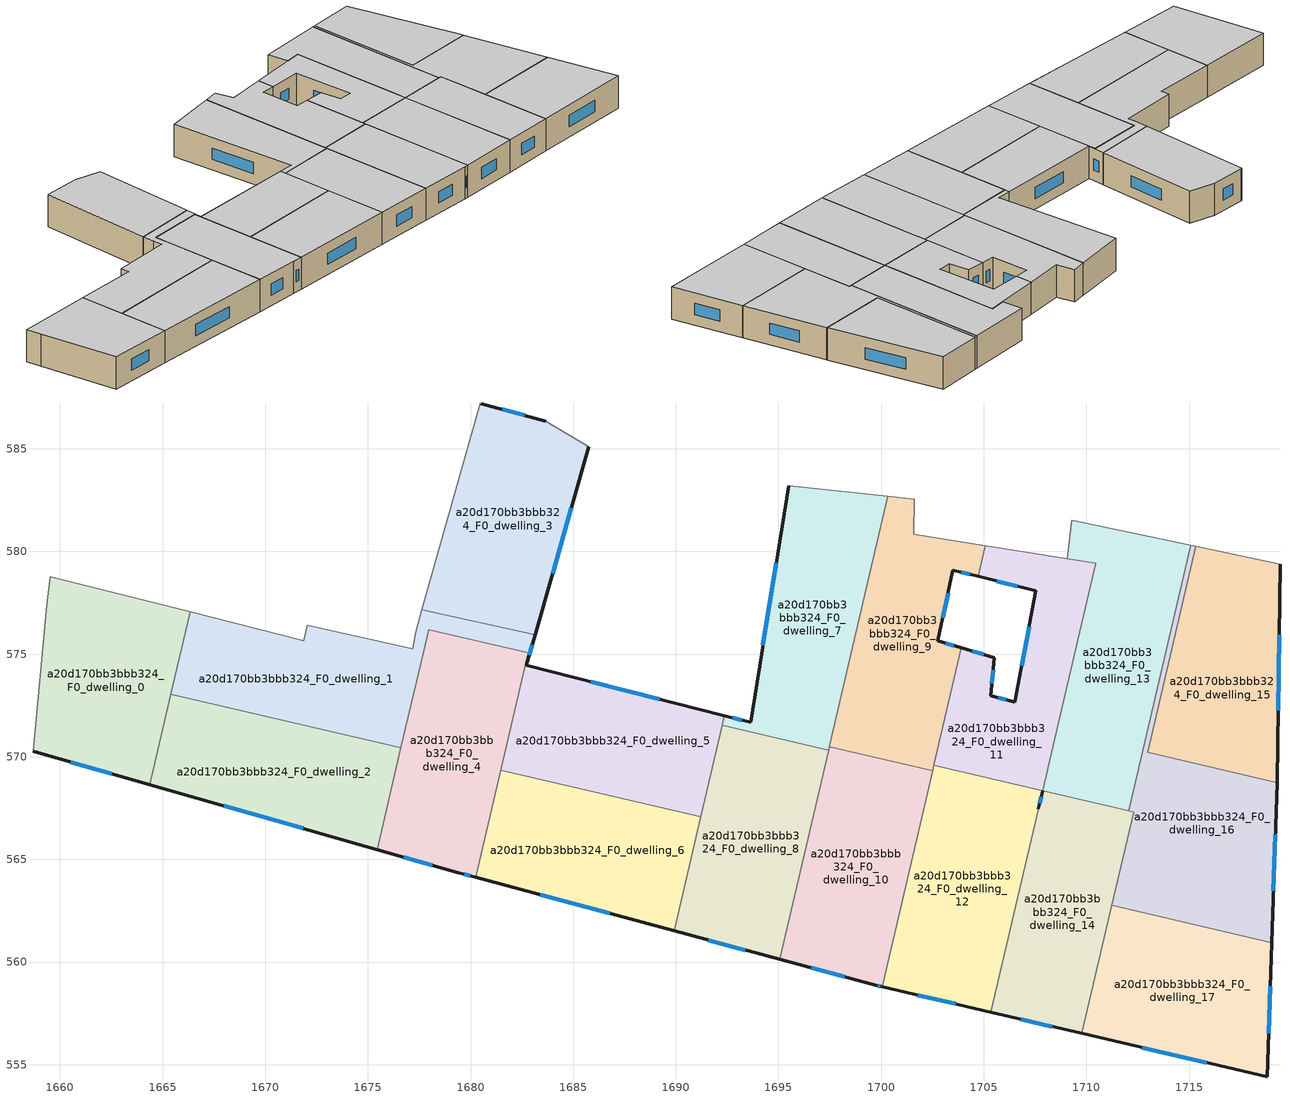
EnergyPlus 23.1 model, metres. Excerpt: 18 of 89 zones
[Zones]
a20d170bb3bbb324_F0_dwelling_0
 floor ground (EU_floor_Construction): 1666.34,577.06 1664.37,568.64 1658.69,570.26 1659.37,577.39 1659.52,578.77 z0
 wall outside (EU_wall_Construction): 1658.69,570.26 1664.37,568.64 z0:3
 wall adiabatic (EU_wall_Construction): 1666.34,577.06 1659.52,578.77 1659.37,577.39 1658.69,570.26 z0:3
 wall to a20d170bb3bbb324_F0_dwelling_2 (EU_wall_Construction): 1664.37,568.64 1665.4,573.05 z0:3
 wall to a20d170bb3bbb324_F0_dwelling_1 (EU_wall_Construction): 1665.4,573.05 1666.34,577.06 z0:3
 window (EU_Window_Construction): 1660.54,569.73 1662.53,569.17 z0.98:2.02
 ceiling to a20d170bb3bbb324_F1_dwelling_0 (EU_floor_Construction): 1664.37,568.64 1666.34,577.06 1659.52,578.77 1659.37,577.39 1658.69,570.26 z3
a20d170bb3bbb324_F0_dwelling_1
 floor ground (EU_floor_Construction): 1683.15,575.94 1682.72,574.45 1682.66,574.46 1682.8,575.07 1677.96,576.2 1676.61,570.43 1665.4,573.05 1666.34,577.06 1671.88,575.66 1672.04,576.4 1677.17,575.27 1677.33,576.08 1677.64,577.16 z0
 wall outside (EU_wall_Construction): 1682.72,574.45 1683.15,575.94 z0:3
 wall adiabatic (EU_wall_Construction): 1677.17,575.27 1672.04,576.4 1671.88,575.66 1666.34,577.06 / 1677.64,577.16 1677.33,576.08 1677.18,575.26 z0:3
 wall to a20d170bb3bbb324_F0_dwelling_3 (EU_wall_Construction): 1683.15,575.94 1677.64,577.16 z0:3
 wall to a20d170bb3bbb324_F0_dwelling_2 (EU_wall_Construction): 1665.4,573.05 1676.61,570.43 z0:3
 wall to a20d170bb3bbb324_F0_dwelling_5 (EU_wall_Construction): 1682.66,574.46 1682.72,574.45 z0:3
 wall to a20d170bb3bbb324_F0_dwelling_4 (EU_wall_Construction): 1677.72,575.15 1677.96,576.2 1682.8,575.07 1682.66,574.46 / 1676.61,570.43 1677.71,575.14 z0:3
 window (EU_Window_Construction): 1682.86,574.93 1683.01,575.46 z0.98:2.02
 ceiling to a20d170bb3bbb324_F1_dwelling_1 (EU_floor_Construction): 1682.72,574.45 1683.15,575.94 1677.64,577.16 1677.33,576.08 1677.17,575.27 1672.04,576.4 1671.88,575.66 1666.34,577.06 1665.4,573.05 1676.61,570.43 1677.96,576.2 1682.8,575.07 1682.66,574.46 z3
a20d170bb3bbb324_F0_dwelling_10
 floor ground (EU_floor_Construction): 1702.51,569.31 1700.05,558.79 1699.74,558.87 1695.07,560.13 1697.48,570.48 z0
 wall outside (EU_wall_Construction): 1695.07,560.13 1699.74,558.87 1700.05,558.79 z0:3
 wall to a20d170bb3bbb324_F0_dwelling_9 (EU_wall_Construction): 1702.51,569.31 1697.48,570.48 z0:3
 wall to a20d170bb3bbb324_F0_dwelling_8 (EU_wall_Construction): 1697.45,570.32 1695.07,560.13 z0:3
 wall to a20d170bb3bbb324_F0_dwelling_12 (EU_wall_Construction): 1700.05,558.79 1702.51,569.31 z0:3
 wall to a20d170bb3bbb324_F0_dwelling_7 (EU_wall_Construction): 1697.48,570.48 1697.45,570.32 z0:3
 window (EU_Window_Construction): 1696.59,559.72 1698.22,559.28 / 1699.84,558.84 1699.95,558.82 z0.98:2.02
 ceiling to a20d170bb3bbb324_F1_dwelling_10 (EU_floor_Construction): 1700.05,558.79 1702.51,569.31 1697.48,570.48 1695.07,560.13 1699.74,558.87 z3
a20d170bb3bbb324_F0_dwelling_11
 floor ground (EU_floor_Construction): 1710.45,579.42 1707.86,568.34 1702.57,569.58 1703.91,575.31 1705.52,574.83 1705.33,572.97 1706.47,572.68 1706.51,572.67 1707.54,578.09 1704.72,578.78 1705.07,580.28 z0
 wall outside (EU_wall_Construction): 1704.72,578.78 1707.54,578.09 1706.51,572.67 1706.47,572.68 1705.33,572.97 1705.52,574.83 1703.91,575.31 z0:3
 wall to a20d170bb3bbb324_F0_dwelling_9 (EU_wall_Construction): 1705.07,580.28 1704.72,578.78 / 1703.91,575.31 1702.57,569.58 z0:3
 wall adiabatic (EU_wall_Construction): 1709.07,579.64 1705.07,580.28 z0:3
 wall to a20d170bb3bbb324_F0_dwelling_13 (EU_wall_Construction): 1708.11,569.4 1710.45,579.42 1709.07,579.64 / 1707.87,568.35 1708.12,569.4 z0:3
 wall to a20d170bb3bbb324_F0_dwelling_12 (EU_wall_Construction): 1702.57,569.58 1707.86,568.34 z0:3
 window (EU_Window_Construction): 1707.2,576.32 1706.84,574.43 / 1705.64,578.56 1706.62,578.31 / 1705,574.98 1704.43,575.15 / 1705.39,573.57 1705.46,574.22 / 1706.1,572.77 1705.7,572.87 z0.98:2.02
 ceiling to a20d170bb3bbb324_F1_dwelling_11 (EU_floor_Construction): 1707.86,568.34 1710.45,579.42 1705.07,580.28 1704.72,578.78 1707.54,578.09 1706.51,572.67 1706.47,572.68 1705.33,572.97 1705.52,574.83 1703.91,575.31 1702.57,569.58 z3
a20d170bb3bbb324_F0_dwelling_12
 floor ground (EU_floor_Construction): 1707.87,568.34 1705.35,557.56 1700.05,558.79 1702.57,569.58 z0
 wall outside (EU_wall_Construction): 1700.05,558.79 1705.35,557.56 z0:3
 wall to a20d170bb3bbb324_F0_dwelling_14 (EU_wall_Construction): 1705.35,557.56 1707.87,568.34 z0:3
 wall to a20d170bb3bbb324_F0_dwelling_9 (EU_wall_Construction): 1702.57,569.58 1702.51,569.31 z0:3
 window (EU_Window_Construction): 1701.78,558.39 1703.63,557.96 z0.98:2.02
 ceiling to a20d170bb3bbb324_F1_dwelling_12 (EU_floor_Construction): 1705.35,557.56 1707.87,568.34 1702.57,569.58 1700.05,558.79 z3
a20d170bb3bbb324_F0_dwelling_13
 floor ground (EU_floor_Construction): 1715.08,580.3 1712.06,567.37 1707.86,568.35 1708.12,569.4 1710.45,579.42 1709.07,579.64 1709.29,581.53 z0
 wall outside (EU_wall_Construction): 1707.87,568.34 1707.66,567.46 / 1707.86,568.35 1707.66,567.46 z0:3
 wall adiabatic (EU_wall_Construction): 1715.08,580.3 1709.29,581.53 1709.07,579.64 z0:3
 wall to a20d170bb3bbb324_F0_dwelling_16 (EU_wall_Construction): 1712.06,567.37 1715.08,580.3 z0:3
 wall to a20d170bb3bbb324_F0_dwelling_14 (EU_wall_Construction): 1707.87,568.34 1712.06,567.37 z0:3
 window (EU_Window_Construction): 1707.81,568.06 1707.73,567.75 / 1707.8,568.06 1707.73,567.75 z0.98:2.02
 ceiling to a20d170bb3bbb324_F1_dwelling_13 (EU_floor_Construction): 1712.06,567.37 1715.08,580.3 1709.29,581.53 1709.07,579.64 1710.45,579.42 1708.12,569.4 1707.86,568.35 z3
a20d170bb3bbb324_F0_dwelling_14
 floor ground (EU_floor_Construction): 1712.3,567.31 1709.78,556.52 1705.35,557.56 1707.87,568.34 z0
 wall outside (EU_wall_Construction): 1705.35,557.56 1709.78,556.52 z0:3
 wall to a20d170bb3bbb324_F0_dwelling_17 (EU_wall_Construction): 1709.78,556.52 1711.24,562.77 z0:3
 wall to a20d170bb3bbb324_F0_dwelling_16 (EU_wall_Construction): 1711.24,562.77 1712.3,567.31 1712.06,567.37 z0:3
 window (EU_Window_Construction): 1706.79,557.22 1708.34,556.86 z0.98:2.02
 ceiling to a20d170bb3bbb324_F1_dwelling_14 (EU_floor_Construction): 1709.78,556.52 1712.3,567.31 1707.87,568.34 1705.35,557.56 z3
a20d170bb3bbb324_F0_dwelling_15
 floor ground (EU_floor_Construction): 1719.43,579.39 1719.29,568.83 1719.29,568.74 1712.98,570.21 1715.32,580.25 z0
 wall outside (EU_wall_Construction): 1719.29,568.74 1719.29,568.83 1719.43,579.39 z0:3
 wall to a20d170bb3bbb324_F0_dwelling_16 (EU_wall_Construction): 1715.32,580.25 1712.98,570.21 1719.29,568.74 z0:3
 wall adiabatic (EU_wall_Construction): 1719.43,579.39 1715.32,580.25 z0:3
 window (EU_Window_Construction): 1719.33,572.26 1719.38,575.95 z0.98:2.02
 ceiling to a20d170bb3bbb324_F1_dwelling_15 (EU_floor_Construction): 1719.29,568.74 1719.29,568.83 1719.43,579.39 1715.32,580.25 1712.98,570.21 z3
a20d170bb3bbb324_F0_dwelling_16
 floor ground (EU_floor_Construction): 1715.32,580.25 1712.98,570.21 1719.29,568.74 1719.02,560.95 1711.24,562.77 1712.3,567.31 1712.06,567.37 1715.08,580.3 z0
 wall outside (EU_wall_Construction): 1719.02,560.95 1719.29,568.74 z0:3
 wall to a20d170bb3bbb324_F0_dwelling_17 (EU_wall_Construction): 1711.24,562.77 1719.02,560.95 z0:3
 wall adiabatic (EU_wall_Construction): 1715.32,580.25 1715.08,580.3 z0:3
 window (EU_Window_Construction): 1719.11,563.48 1719.2,566.21 z0.98:2.02
 ceiling to a20d170bb3bbb324_F1_dwelling_16 (EU_floor_Construction): 1719.02,560.95 1719.29,568.74 1712.98,570.21 1715.32,580.25 1715.08,580.3 1712.06,567.37 1712.3,567.31 1711.24,562.77 z3
a20d170bb3bbb324_F0_dwelling_17
 floor ground (EU_floor_Construction): 1719.02,560.95 1718.8,554.42 1709.78,556.52 1711.24,562.77 z0
 wall outside (EU_wall_Construction): 1709.78,556.52 1718.8,554.42 1719.02,560.95 z0:3
 window (EU_Window_Construction): 1718.87,556.54 1718.95,558.83 / 1712.71,555.84 1715.87,555.1 z0.98:2.02
 ceiling to a20d170bb3bbb324_F1_dwelling_17 (EU_floor_Construction): 1718.8,554.42 1719.02,560.95 1711.24,562.77 1709.78,556.52 z3
a20d170bb3bbb324_F0_dwelling_2
 floor ground (EU_floor_Construction): 1676.61,570.43 1675.46,565.48 1664.37,568.64 1665.4,573.05 z0
 wall outside (EU_wall_Construction): 1664.37,568.64 1675.46,565.48 z0:3
 wall to a20d170bb3bbb324_F0_dwelling_4 (EU_wall_Construction): 1675.46,565.48 1676.61,570.43 z0:3
 window (EU_Window_Construction): 1667.98,567.61 1671.85,566.51 z0.98:2.02
 ceiling to a20d170bb3bbb324_F1_dwelling_2 (EU_floor_Construction): 1675.46,565.48 1676.61,570.43 1665.4,573.05 1664.37,568.64 z3
a20d170bb3bbb324_F0_dwelling_3
 floor ground (EU_floor_Construction): 1685.77,585.11 1683.15,575.94 1677.64,577.16 1680.47,587.22 1680.53,587.2 1683.66,586.35 z0
 wall outside (EU_wall_Construction): 1683.66,586.35 1680.53,587.2 / 1683.15,575.94 1685.77,585.11 z0:3
 wall adiabatic (EU_wall_Construction): 1680.53,587.2 1680.47,587.22 1677.64,577.16 / 1685.77,585.11 1683.66,586.35 z0:3
 window (EU_Window_Construction): 1682.64,586.62 1681.55,586.92 / 1684,578.92 1684.92,582.13 z0.98:2.02
 ceiling to a20d170bb3bbb324_F1_dwelling_3 (EU_floor_Construction): 1683.15,575.94 1685.77,585.11 1683.66,586.35 1680.53,587.2 1680.47,587.22 1677.64,577.16 z3
a20d170bb3bbb324_F0_dwelling_4
 floor ground (EU_floor_Construction): 1682.81,575.07 1680.25,564.13 1679.41,564.36 1675.46,565.48 1677.96,576.2 z0
 wall outside (EU_wall_Construction): 1675.46,565.48 1679.41,564.36 1680.25,564.13 z0:3
 wall to a20d170bb3bbb324_F0_dwelling_5 (EU_wall_Construction): 1681.47,569.35 1682.66,574.46 z0:3
 wall to a20d170bb3bbb324_F0_dwelling_6 (EU_wall_Construction): 1680.25,564.13 1681.47,569.35 z0:3
 window (EU_Window_Construction): 1676.74,565.12 1678.13,564.72 / 1679.68,564.28 1679.98,564.2 z0.98:2.02
 ceiling to a20d170bb3bbb324_F1_dwelling_4 (EU_floor_Construction): 1680.25,564.13 1682.81,575.07 1677.96,576.2 1675.46,565.48 1679.41,564.36 z3
a20d170bb3bbb324_F0_dwelling_5
 floor ground (EU_floor_Construction): 1692.36,572 1691.21,567.07 1681.47,569.35 1682.66,574.46 1682.72,574.45 z0
 wall outside (EU_wall_Construction): 1692.36,572 1682.72,574.45 z0:3
 wall to a20d170bb3bbb324_F0_dwelling_6 (EU_wall_Construction): 1681.47,569.35 1691.21,567.07 z0:3
 wall to a20d170bb3bbb324_F0_dwelling_8 (EU_wall_Construction): 1691.21,567.07 1692.25,571.54 z0:3
 wall to a20d170bb3bbb324_F0_dwelling_7 (EU_wall_Construction): 1692.25,571.54 1692.36,572 z0:3
 window (EU_Window_Construction): 1689.23,572.8 1685.86,573.65 z0.98:2.02
 ceiling to a20d170bb3bbb324_F1_dwelling_5 (EU_floor_Construction): 1691.21,567.07 1692.36,572 1682.72,574.45 1682.66,574.46 1681.47,569.35 z3
a20d170bb3bbb324_F0_dwelling_6
 floor ground (EU_floor_Construction): 1691.21,567.07 1689.92,561.52 1680.25,564.13 1681.47,569.35 z0
 wall outside (EU_wall_Construction): 1680.25,564.13 1689.92,561.52 z0:3
 wall to a20d170bb3bbb324_F0_dwelling_8 (EU_wall_Construction): 1689.92,561.52 1691.21,567.07 z0:3
 window (EU_Window_Construction): 1683.39,563.28 1686.77,562.37 z0.98:2.02
 ceiling to a20d170bb3bbb324_F1_dwelling_6 (EU_floor_Construction): 1689.92,561.52 1691.21,567.07 1681.47,569.35 1680.25,564.13 z3
a20d170bb3bbb324_F0_dwelling_7
 floor ground (EU_floor_Construction): 1700.33,582.68 1697.45,570.32 1692.25,571.54 1692.36,572 1693.64,571.68 1695.5,583.21 z0
 wall outside (EU_wall_Construction): 1695.5,583.21 1693.64,571.68 1692.36,572 z0:3
 wall to a20d170bb3bbb324_F0_dwelling_8 (EU_wall_Construction): 1692.25,571.54 1697.45,570.32 z0:3
 wall adiabatic (EU_wall_Construction): 1700.33,582.68 1695.5,583.21 z0:3
 wall to a20d170bb3bbb324_F0_dwelling_9 (EU_wall_Construction): 1697.48,570.48 1700.33,582.68 z0:3
 window (EU_Window_Construction): 1693.22,571.78 1692.78,571.9 / 1694.89,579.46 1694.24,575.43 z0.98:2.02
 ceiling to a20d170bb3bbb324_F1_dwelling_7 (EU_floor_Construction): 1697.45,570.32 1700.33,582.68 1695.5,583.21 1693.64,571.68 1692.36,572 1692.25,571.54 z3
a20d170bb3bbb324_F0_dwelling_8
 floor ground (EU_floor_Construction): 1697.45,570.32 1695.07,560.13 1689.92,561.52 1692.25,571.54 z0
 wall outside (EU_wall_Construction): 1689.92,561.52 1695.07,560.13 z0:3
 window (EU_Window_Construction): 1691.59,561.07 1693.39,560.58 z0.98:2.02
 ceiling to a20d170bb3bbb324_F1_dwelling_8 (EU_floor_Construction): 1695.07,560.13 1697.45,570.32 1692.25,571.54 1689.92,561.52 z3
a20d170bb3bbb324_F0_dwelling_9
 floor ground (EU_floor_Construction): 1705.07,580.28 1704.72,578.78 1703.5,579.09 1702.77,575.65 1703.91,575.31 1702.51,569.31 1697.48,570.48 1700.33,582.68 1701.62,582.54 1701.6,580.84 z0
 wall outside (EU_wall_Construction): 1703.91,575.31 1702.77,575.65 1703.5,579.09 1704.72,578.78 z0:3
 wall adiabatic (EU_wall_Construction): 1705.07,580.28 1701.6,580.84 1701.62,582.54 1700.33,582.68 z0:3
 window (EU_Window_Construction): 1703.54,575.42 1703.14,575.54 / 1703.9,578.99 1704.32,578.88 / 1703.01,576.76 1703.26,577.97 z0.98:2.02
 ceiling to a20d170bb3bbb324_F1_dwelling_9 (EU_floor_Construction): 1702.51,569.31 1703.91,575.31 1702.77,575.65 1703.5,579.09 1704.72,578.78 1705.07,580.28 1701.6,580.84 1701.62,582.54 1700.33,582.68 1697.48,570.48 z3
[Building]
EU S2 Campaign: North Axis=0; Terrain=City; Solar Distribution=FullExterior
[Site:Location]
Bologna: Latitude=44.5; Longitude=11.25; Time Zone=1; Elevation=37
[SizingPeriod:WeatherFileDays]
AnnualSizingPeriod: Begin Month=1; Begin Day of Month=1; End Month=12; End Day of Month=31; Day of Week for Start Day=Monday; Use Weather File Daylight Saving Period=No; Use Weather File Rain and Snow Indicators=No
[MATERIAL]
EU_InternalMass_Material: Roughness=MediumRough; Thickness=0.1; Conductivity=1; Density=1800; Specific Heat=900; Thermal Absorptance=0.9; Solar Absorptance=0.7; Visible Absorptance=0.7
[MATERIAL:NOMASS] Roughness=MediumRough; Thermal Absorptance=0.9; Solar Absorptance=0.7; Visible Absorptance=0.7
Name | Thermal Resistance
EU_wall_NoMass | 0.905828
EU_floor_NoMass | 0.67114
[WINDOWMATERIAL:SIMPLEGLAZINGSYSTEM]
EU_Window_SimpleGlazing: UFactor=4.52486; Solar Heat Gain Coefficient=0.85; Visible Transmittance=0.85
[CONSTRUCTION]
EU_wall_Construction: EU_wall_NoMass
EU_floor_Construction: EU_floor_NoMass
EU_Window_Construction: EU_Window_SimpleGlazing
EU_InternalMass_Construction: EU_InternalMass_Material
[ZONE] Type=1; Multiplier=1; Ceiling Height=autocalculate; Floor Area=autocalculate; Part of Total Floor Area=Yes
Name | Volume
a20d170bb3bbb324_F0_dwelling_0 | 165.977
a20d170bb3bbb324_F0_dwelling_1 | 170.516
a20d170bb3bbb324_F0_dwelling_10 | 165.967
a20d170bb3bbb324_F0_dwelling_11 | 142.751
a20d170bb3bbb324_F0_dwelling_12 | 180.736
a20d170bb3bbb324_F0_dwelling_13 | 179.325
a20d170bb3bbb324_F0_dwelling_14 | 151.104
a20d170bb3bbb324_F0_dwelling_15 | 165.97
a20d170bb3bbb324_F0_dwelling_16 | 175.812
a20d170bb3bbb324_F0_dwelling_17 | 165.959
a20d170bb3bbb324_F0_dwelling_2 | 165.961
a20d170bb3bbb324_F0_dwelling_3 | 172.666
a20d170bb3bbb324_F0_dwelling_4 | 165.976
a20d170bb3bbb324_F0_dwelling_5 | 154.774
a20d170bb3bbb324_F0_dwelling_6 | 165.96
a20d170bb3bbb324_F0_dwelling_7 | 165.978
a20d170bb3bbb324_F0_dwelling_8 | 165.993
a20d170bb3bbb324_F0_dwelling_9 | 165.979
[INTERNALMASS] Construction=EU_InternalMass_Construction
Name | Zone or ZoneList | Surface Area
a20d170bb3bbb324_F0_dwelling_0_EU_InternalMass | a20d170bb3bbb324_F0_dwelling_0 | 55.3258
a20d170bb3bbb324_F0_dwelling_1_EU_InternalMass | a20d170bb3bbb324_F0_dwelling_1 | 56.8389
a20d170bb3bbb324_F0_dwelling_2_EU_InternalMass | a20d170bb3bbb324_F0_dwelling_2 | 55.3208
a20d170bb3bbb324_F0_dwelling_3_EU_InternalMass | a20d170bb3bbb324_F0_dwelling_3 | 57.5507
a20d170bb3bbb324_F0_dwelling_4_EU_InternalMass | a20d170bb3bbb324_F0_dwelling_4 | 55.3259
a20d170bb3bbb324_F0_dwelling_5_EU_InternalMass | a20d170bb3bbb324_F0_dwelling_5 | 51.5922
a20d170bb3bbb324_F0_dwelling_6_EU_InternalMass | a20d170bb3bbb324_F0_dwelling_6 | 55.3202
a20d170bb3bbb324_F0_dwelling_7_EU_InternalMass | a20d170bb3bbb324_F0_dwelling_7 | 55.3245
a20d170bb3bbb324_F0_dwelling_8_EU_InternalMass | a20d170bb3bbb324_F0_dwelling_8 | 55.3325
a20d170bb3bbb324_F0_dwelling_9_EU_InternalMass | a20d170bb3bbb324_F0_dwelling_9 | 55.327
a20d170bb3bbb324_F0_dwelling_10_EU_InternalMass | a20d170bb3bbb324_F0_dwelling_10 | 55.3228
a20d170bb3bbb324_F0_dwelling_11_EU_InternalMass | a20d170bb3bbb324_F0_dwelling_11 | 47.6005
a20d170bb3bbb324_F0_dwelling_12_EU_InternalMass | a20d170bb3bbb324_F0_dwelling_12 | 60.2468
a20d170bb3bbb324_F0_dwelling_13_EU_InternalMass | a20d170bb3bbb324_F0_dwelling_13 | 59.7874
a20d170bb3bbb324_F0_dwelling_14_EU_InternalMass | a20d170bb3bbb324_F0_dwelling_14 | 50.3932
a20d170bb3bbb324_F0_dwelling_15_EU_InternalMass | a20d170bb3bbb324_F0_dwelling_15 | 55.325
a20d170bb3bbb324_F0_dwelling_16_EU_InternalMass | a20d170bb3bbb324_F0_dwelling_16 | 58.5978
a20d170bb3bbb324_F0_dwelling_17_EU_InternalMass | a20d170bb3bbb324_F0_dwelling_17 | 55.3197
[OTHEREQUIPMENT] Fuel Type=Electricity; Design Level Calculation Method=Watts/Area; Power per Zone Floor Area=1; Fraction Latent=0; Fraction Radiant=0; Fraction Lost=0; Carbon Dioxide Generation Rate=0; EndUse Subcategory=EU_Step8_InternalGains
Name | Zone or ZoneList or Space or SpaceList | Schedule
EU_Step8_InternalGain_a20d170bb3bbb324_F0_dwelling_0_f000 | a20d170bb3bbb324_F0_dwelling_0 | EU_Step8_GainSchedule_a20d170bb3bbb324_F0_dwelling_0_f000
EU_Step8_InternalGain_a20d170bb3bbb324_F0_dwelling_1_f000 | a20d170bb3bbb324_F0_dwelling_1 | EU_Step8_GainSchedule_a20d170bb3bbb324_F0_dwelling_1_f000
EU_Step8_InternalGain_a20d170bb3bbb324_F0_dwelling_2_f000 | a20d170bb3bbb324_F0_dwelling_2 | EU_Step8_GainSchedule_a20d170bb3bbb324_F0_dwelling_2_f000
EU_Step8_InternalGain_a20d170bb3bbb324_F0_dwelling_3_f000 | a20d170bb3bbb324_F0_dwelling_3 | EU_Step8_GainSchedule_a20d170bb3bbb324_F0_dwelling_3_f000
EU_Step8_InternalGain_a20d170bb3bbb324_F0_dwelling_4_f000 | a20d170bb3bbb324_F0_dwelling_4 | EU_Step8_GainSchedule_a20d170bb3bbb324_F0_dwelling_4_f000
EU_Step8_InternalGain_a20d170bb3bbb324_F0_dwelling_5_f000 | a20d170bb3bbb324_F0_dwelling_5 | EU_Step8_GainSchedule_a20d170bb3bbb324_F0_dwelling_5_f000
EU_Step8_InternalGain_a20d170bb3bbb324_F0_dwelling_6_f000 | a20d170bb3bbb324_F0_dwelling_6 | EU_Step8_GainSchedule_a20d170bb3bbb324_F0_dwelling_6_f000
EU_Step8_InternalGain_a20d170bb3bbb324_F0_dwelling_7_f000 | a20d170bb3bbb324_F0_dwelling_7 | EU_Step8_GainSchedule_a20d170bb3bbb324_F0_dwelling_7_f000
EU_Step8_InternalGain_a20d170bb3bbb324_F0_dwelling_8_f000 | a20d170bb3bbb324_F0_dwelling_8 | EU_Step8_GainSchedule_a20d170bb3bbb324_F0_dwelling_8_f000
EU_Step8_InternalGain_a20d170bb3bbb324_F0_dwelling_9_f000 | a20d170bb3bbb324_F0_dwelling_9 | EU_Step8_GainSchedule_a20d170bb3bbb324_F0_dwelling_9_f000
EU_Step8_InternalGain_a20d170bb3bbb324_F0_dwelling_10_f000 | a20d170bb3bbb324_F0_dwelling_10 | EU_Step8_GainSchedule_a20d170bb3bbb324_F0_dwelling_10_f000
EU_Step8_InternalGain_a20d170bb3bbb324_F0_dwelling_11_f000 | a20d170bb3bbb324_F0_dwelling_11 | EU_Step8_GainSchedule_a20d170bb3bbb324_F0_dwelling_11_f000
EU_Step8_InternalGain_a20d170bb3bbb324_F0_dwelling_12_f000 | a20d170bb3bbb324_F0_dwelling_12 | EU_Step8_GainSchedule_a20d170bb3bbb324_F0_dwelling_12_f000
EU_Step8_InternalGain_a20d170bb3bbb324_F0_dwelling_13_f000 | a20d170bb3bbb324_F0_dwelling_13 | EU_Step8_GainSchedule_a20d170bb3bbb324_F0_dwelling_13_f000
EU_Step8_InternalGain_a20d170bb3bbb324_F0_dwelling_14_f000 | a20d170bb3bbb324_F0_dwelling_14 | EU_Step8_GainSchedule_a20d170bb3bbb324_F0_dwelling_14_f000
EU_Step8_InternalGain_a20d170bb3bbb324_F0_dwelling_15_f000 | a20d170bb3bbb324_F0_dwelling_15 | EU_Step8_GainSchedule_a20d170bb3bbb324_F0_dwelling_15_f000
EU_Step8_InternalGain_a20d170bb3bbb324_F0_dwelling_16_f000 | a20d170bb3bbb324_F0_dwelling_16 | EU_Step8_GainSchedule_a20d170bb3bbb324_F0_dwelling_16_f000
EU_Step8_InternalGain_a20d170bb3bbb324_F0_dwelling_17_f000 | a20d170bb3bbb324_F0_dwelling_17 | EU_Step8_GainSchedule_a20d170bb3bbb324_F0_dwelling_17_f000
[ZONEVENTILATION:DESIGNFLOWRATE] Schedule=EU_AlwaysOn; Design Flow Rate Calculation Method=AirChanges/Hour; Air Changes per Hour=0.73129; Ventilation Type=Natural; Fan Pressure Rise=0; Fan Total Efficiency=1; Constant Term Coefficient=1; Temperature Term Coefficient=0; Velocity Term Coefficient=0; Velocity Squared Term Coefficient=0; Minimum Indoor Temperature=-100; Maximum Indoor Temperature=100; Delta Temperature=-100; Minimum Outdoor Temperature=-100; Maximum Outdoor Temperature=100; Maximum Wind Speed=40
Name | Zone or ZoneList or Space or SpaceList
EU_ConstantAir_a20d170bb3bbb324_F0_dwelling_0 | a20d170bb3bbb324_F0_dwelling_0
EU_ConstantAir_a20d170bb3bbb324_F0_dwelling_1 | a20d170bb3bbb324_F0_dwelling_1
EU_ConstantAir_a20d170bb3bbb324_F0_dwelling_2 | a20d170bb3bbb324_F0_dwelling_2
EU_ConstantAir_a20d170bb3bbb324_F0_dwelling_3 | a20d170bb3bbb324_F0_dwelling_3
EU_ConstantAir_a20d170bb3bbb324_F0_dwelling_4 | a20d170bb3bbb324_F0_dwelling_4
EU_ConstantAir_a20d170bb3bbb324_F0_dwelling_5 | a20d170bb3bbb324_F0_dwelling_5
EU_ConstantAir_a20d170bb3bbb324_F0_dwelling_6 | a20d170bb3bbb324_F0_dwelling_6
EU_ConstantAir_a20d170bb3bbb324_F0_dwelling_7 | a20d170bb3bbb324_F0_dwelling_7
EU_ConstantAir_a20d170bb3bbb324_F0_dwelling_8 | a20d170bb3bbb324_F0_dwelling_8
EU_ConstantAir_a20d170bb3bbb324_F0_dwelling_9 | a20d170bb3bbb324_F0_dwelling_9
EU_ConstantAir_a20d170bb3bbb324_F0_dwelling_10 | a20d170bb3bbb324_F0_dwelling_10
EU_ConstantAir_a20d170bb3bbb324_F0_dwelling_11 | a20d170bb3bbb324_F0_dwelling_11
EU_ConstantAir_a20d170bb3bbb324_F0_dwelling_12 | a20d170bb3bbb324_F0_dwelling_12
EU_ConstantAir_a20d170bb3bbb324_F0_dwelling_13 | a20d170bb3bbb324_F0_dwelling_13
EU_ConstantAir_a20d170bb3bbb324_F0_dwelling_14 | a20d170bb3bbb324_F0_dwelling_14
EU_ConstantAir_a20d170bb3bbb324_F0_dwelling_15 | a20d170bb3bbb324_F0_dwelling_15
EU_ConstantAir_a20d170bb3bbb324_F0_dwelling_16 | a20d170bb3bbb324_F0_dwelling_16
EU_ConstantAir_a20d170bb3bbb324_F0_dwelling_17 | a20d170bb3bbb324_F0_dwelling_17
[HVACTEMPLATE:THERMOSTAT] Constant Heating Setpoint=20; Constant Cooling Setpoint=50
EU_HeatOnly_a20d170bb3bbb324_F0_dwelling_0; EU_HeatOnly_a20d170bb3bbb324_F0_dwelling_1; EU_HeatOnly_a20d170bb3bbb324_F0_dwelling_2; EU_HeatOnly_a20d170bb3bbb324_F0_dwelling_3; EU_HeatOnly_a20d170bb3bbb324_F0_dwelling_4; EU_HeatOnly_a20d170bb3bbb324_F0_dwelling_5; EU_HeatOnly_a20d170bb3bbb324_F0_dwelling_6; EU_HeatOnly_a20d170bb3bbb324_F0_dwelling_7; EU_HeatOnly_a20d170bb3bbb324_F0_dwelling_8; EU_HeatOnly_a20d170bb3bbb324_F0_dwelling_9; EU_HeatOnly_a20d170bb3bbb324_F0_dwelling_10; EU_HeatOnly_a20d170bb3bbb324_F0_dwelling_11; EU_HeatOnly_a20d170bb3bbb324_F0_dwelling_12; EU_HeatOnly_a20d170bb3bbb324_F0_dwelling_13; EU_HeatOnly_a20d170bb3bbb324_F0_dwelling_14; EU_HeatOnly_a20d170bb3bbb324_F0_dwelling_15; EU_HeatOnly_a20d170bb3bbb324_F0_dwelling_16; EU_HeatOnly_a20d170bb3bbb324_F0_dwelling_17; EU_HeatOnly_a20d170bb3bbb324_F1_dwelling_0; EU_HeatOnly_a20d170bb3bbb324_F1_dwelling_1; EU_HeatOnly_a20d170bb3bbb324_F1_dwelling_2; EU_HeatOnly_a20d170bb3bbb324_F1_dwelling_3; EU_HeatOnly_a20d170bb3bbb324_F1_dwelling_4; EU_HeatOnly_a20d170bb3bbb324_F1_dwelling_5; EU_HeatOnly_a20d170bb3bbb324_F1_dwelling_6; EU_HeatOnly_a20d170bb3bbb324_F1_dwelling_7; EU_HeatOnly_a20d170bb3bbb324_F1_dwelling_8; EU_HeatOnly_a20d170bb3bbb324_F1_dwelling_9; EU_HeatOnly_a20d170bb3bbb324_F1_dwelling_10; EU_HeatOnly_a20d170bb3bbb324_F1_dwelling_11; EU_HeatOnly_a20d170bb3bbb324_F1_dwelling_12; EU_HeatOnly_a20d170bb3bbb324_F1_dwelling_13; EU_HeatOnly_a20d170bb3bbb324_F1_dwelling_14; EU_HeatOnly_a20d170bb3bbb324_F1_dwelling_15; EU_HeatOnly_a20d170bb3bbb324_F1_dwelling_16; EU_HeatOnly_a20d170bb3bbb324_F1_dwelling_17; EU_HeatOnly_a20d170bb3bbb324_F2_dwelling_0; EU_HeatOnly_a20d170bb3bbb324_F2_dwelling_1; EU_HeatOnly_a20d170bb3bbb324_F2_dwelling_2; EU_HeatOnly_a20d170bb3bbb324_F2_dwelling_3; EU_HeatOnly_a20d170bb3bbb324_F2_dwelling_4; EU_HeatOnly_a20d170bb3bbb324_F2_dwelling_5; EU_HeatOnly_a20d170bb3bbb324_F2_dwelling_6; EU_HeatOnly_a20d170bb3bbb324_F2_dwelling_7; EU_HeatOnly_a20d170bb3bbb324_F2_dwelling_8; EU_HeatOnly_a20d170bb3bbb324_F2_dwelling_9; EU_HeatOnly_a20d170bb3bbb324_F2_dwelling_10; EU_HeatOnly_a20d170bb3bbb324_F2_dwelling_11; EU_HeatOnly_a20d170bb3bbb324_F2_dwelling_12; EU_HeatOnly_a20d170bb3bbb324_F2_dwelling_13; EU_HeatOnly_a20d170bb3bbb324_F2_dwelling_14; EU_HeatOnly_a20d170bb3bbb324_F2_dwelling_15; EU_HeatOnly_a20d170bb3bbb324_F2_dwelling_16; EU_HeatOnly_a20d170bb3bbb324_F2_dwelling_17; EU_HeatOnly_a20d170bb3bbb324_F3_dwelling_0; EU_HeatOnly_a20d170bb3bbb324_F3_dwelling_1; EU_HeatOnly_a20d170bb3bbb324_F3_dwelling_2; EU_HeatOnly_a20d170bb3bbb324_F3_dwelling_3; EU_HeatOnly_a20d170bb3bbb324_F3_dwelling_4; EU_HeatOnly_a20d170bb3bbb324_F3_dwelling_5; EU_HeatOnly_a20d170bb3bbb324_F3_dwelling_6; EU_HeatOnly_a20d170bb3bbb324_F3_dwelling_7; EU_HeatOnly_a20d170bb3bbb324_F3_dwelling_8; EU_HeatOnly_a20d170bb3bbb324_F3_dwelling_9; EU_HeatOnly_a20d170bb3bbb324_F3_dwelling_10; EU_HeatOnly_a20d170bb3bbb324_F3_dwelling_11; EU_HeatOnly_a20d170bb3bbb324_F3_dwelling_12; EU_HeatOnly_a20d170bb3bbb324_F3_dwelling_13; EU_HeatOnly_a20d170bb3bbb324_F3_dwelling_14; EU_HeatOnly_a20d170bb3bbb324_F3_dwelling_15; EU_HeatOnly_a20d170bb3bbb324_F3_dwelling_16; EU_HeatOnly_a20d170bb3bbb324_F3_dwelling_17; EU_HeatOnly_a20d170bb3bbb324_F4_dwelling_0; EU_HeatOnly_a20d170bb3bbb324_F4_dwelling_1; EU_HeatOnly_a20d170bb3bbb324_F4_dwelling_2; EU_HeatOnly_a20d170bb3bbb324_F4_dwelling_3; EU_HeatOnly_a20d170bb3bbb324_F4_dwelling_4; EU_HeatOnly_a20d170bb3bbb324_F4_dwelling_5; EU_HeatOnly_a20d170bb3bbb324_F4_dwelling_6; EU_HeatOnly_a20d170bb3bbb324_F4_dwelling_7; EU_HeatOnly_a20d170bb3bbb324_F4_dwelling_8; EU_HeatOnly_a20d170bb3bbb324_F4_dwelling_9; EU_HeatOnly_a20d170bb3bbb324_F4_dwelling_10; EU_HeatOnly_a20d170bb3bbb324_F4_dwelling_11; EU_HeatOnly_a20d170bb3bbb324_F4_dwelling_12; EU_HeatOnly_a20d170bb3bbb324_F4_dwelling_13; EU_HeatOnly_a20d170bb3bbb324_F4_dwelling_14; EU_HeatOnly_a20d170bb3bbb324_F4_dwelling_15; EU_HeatOnly_a20d170bb3bbb324_F4_dwelling_16
[HVACTEMPLATE:ZONE:IDEALLOADSAIRSYSTEM] System Availability Schedule=EU_AlwaysOn; Maximum Heating Supply Air Temperature=50; Minimum Cooling Supply Air Temperature=13; Maximum Heating Supply Air Humidity Ratio=0.0156; Minimum Cooling Supply Air Humidity Ratio=0.0077; Heating Limit=NoLimit; Cooling Limit=NoLimit; Heating Availability Schedule=EU_AlwaysOn; Cooling Availability Schedule=EU_CoolingOff; Dehumidification Control Type=ConstantSensibleHeatRatio; Cooling Sensible Heat Ratio=0.7; Dehumidification Setpoint=60; Humidification Control Type=None; Humidification Setpoint=30; Outdoor Air Method=None; Outdoor Air Flow Rate per Person=0.00944; Outdoor Air Flow Rate per Zone Floor Area=0; Outdoor Air Flow Rate per Zone=0; Demand Controlled Ventilation Type=None; Outdoor Air Economizer Type=NoEconomizer; Heat Recovery Type=None; Sensible Heat Recovery Effectiveness=0.7; Latent Heat Recovery Effectiveness=0.65
Name | Template Thermostat
a20d170bb3bbb324_F0_dwelling_0 | EU_HeatOnly_a20d170bb3bbb324_F0_dwelling_0
a20d170bb3bbb324_F0_dwelling_1 | EU_HeatOnly_a20d170bb3bbb324_F0_dwelling_1
a20d170bb3bbb324_F0_dwelling_2 | EU_HeatOnly_a20d170bb3bbb324_F0_dwelling_2
a20d170bb3bbb324_F0_dwelling_3 | EU_HeatOnly_a20d170bb3bbb324_F0_dwelling_3
a20d170bb3bbb324_F0_dwelling_4 | EU_HeatOnly_a20d170bb3bbb324_F0_dwelling_4
a20d170bb3bbb324_F0_dwelling_5 | EU_HeatOnly_a20d170bb3bbb324_F0_dwelling_5
a20d170bb3bbb324_F0_dwelling_6 | EU_HeatOnly_a20d170bb3bbb324_F0_dwelling_6
a20d170bb3bbb324_F0_dwelling_7 | EU_HeatOnly_a20d170bb3bbb324_F0_dwelling_7
a20d170bb3bbb324_F0_dwelling_8 | EU_HeatOnly_a20d170bb3bbb324_F0_dwelling_8
a20d170bb3bbb324_F0_dwelling_9 | EU_HeatOnly_a20d170bb3bbb324_F0_dwelling_9
a20d170bb3bbb324_F0_dwelling_10 | EU_HeatOnly_a20d170bb3bbb324_F0_dwelling_10
a20d170bb3bbb324_F0_dwelling_11 | EU_HeatOnly_a20d170bb3bbb324_F0_dwelling_11
a20d170bb3bbb324_F0_dwelling_12 | EU_HeatOnly_a20d170bb3bbb324_F0_dwelling_12
a20d170bb3bbb324_F0_dwelling_13 | EU_HeatOnly_a20d170bb3bbb324_F0_dwelling_13
a20d170bb3bbb324_F0_dwelling_14 | EU_HeatOnly_a20d170bb3bbb324_F0_dwelling_14
a20d170bb3bbb324_F0_dwelling_15 | EU_HeatOnly_a20d170bb3bbb324_F0_dwelling_15
a20d170bb3bbb324_F0_dwelling_16 | EU_HeatOnly_a20d170bb3bbb324_F0_dwelling_16
a20d170bb3bbb324_F0_dwelling_17 | EU_HeatOnly_a20d170bb3bbb324_F0_dwelling_17
[SIZING:ZONE] Zone Cooling Design Supply Air Temperature Input Method=SupplyAirTemperature; Zone Cooling Design Supply Air Temperature=13; Zone Heating Design Supply Air Temperature Input Method=SupplyAirTemperature; Zone Heating Design Supply Air Temperature=50; Zone Cooling Design Supply Air Humidity Ratio=0.008; Zone Heating Design Supply Air Humidity Ratio=0.008; Cooling Design Air Flow Method=DesignDay; Cooling Design Air Flow Rate=0; Cooling Minimum Air Flow per Zone Floor Area=0.000762; Cooling Minimum Air Flow=0; Cooling Minimum Air Flow Fraction=0.2; Heating Design Air Flow Method=DesignDay; Heating Design Air Flow Rate=0; Heating Maximum Air Flow per Zone Floor Area=0.002032; Heating Maximum Air Flow=0.141576; Heating Maximum Air Flow Fraction=0.3; Account for Dedicated Outdoor Air System=No; Dedicated Outdoor Air System Control Strategy=NeutralSupplyAir; Dedicated Outdoor Air Low Setpoint Temperature for Design=autosize; Dedicated Outdoor Air High Setpoint Temperature for Design=autosize; Zone Load Sizing Method=Sensible Load Only No Latent Load; Zone Latent Cooling Design Supply Air Humidity Ratio Input Method=HumidityRatioDifference; Zone Cooling Design Supply Air Humidity Ratio Difference=0.005; Zone Latent Heating Design Supply Air Humidity Ratio Input Method=HumidityRatioDifference; Zone Humidification Design Supply Air Humidity Ratio Difference=0.005
a20d170bb3bbb324_F0_dwelling_0; a20d170bb3bbb324_F0_dwelling_1; a20d170bb3bbb324_F0_dwelling_2; a20d170bb3bbb324_F0_dwelling_3; a20d170bb3bbb324_F0_dwelling_4; a20d170bb3bbb324_F0_dwelling_5; a20d170bb3bbb324_F0_dwelling_6; a20d170bb3bbb324_F0_dwelling_7; a20d170bb3bbb324_F0_dwelling_8; a20d170bb3bbb324_F0_dwelling_9; a20d170bb3bbb324_F0_dwelling_10; a20d170bb3bbb324_F0_dwelling_11; a20d170bb3bbb324_F0_dwelling_12; a20d170bb3bbb324_F0_dwelling_13; a20d170bb3bbb324_F0_dwelling_14; a20d170bb3bbb324_F0_dwelling_15; a20d170bb3bbb324_F0_dwelling_16; a20d170bb3bbb324_F0_dwelling_17
[SCHEDULE:CONSTANT]
Name | Hourly Value
EU_AlwaysOn | 1
EU_CoolingOff | 0
[SCHEDULE:FILE] Column Number=1; Rows to Skip at Top=0; Number of Hours of Data=8760; Column Separator=Comma; Interpolate to Timestep=No; Minutes per Item=60; Adjust Schedule for Daylight Savings=Yes
Name | File
EU_Step8_GainSchedule_a20d170bb3bbb324_F0_dwelling_0_f000 | ../../schedules/a20d170bb3bbb324/a20d170bb3bbb324_F0_dwelling_0_f000_gain.csv
EU_Step8_GainSchedule_a20d170bb3bbb324_F0_dwelling_1_f000 | ../../schedules/a20d170bb3bbb324/a20d170bb3bbb324_F0_dwelling_1_f000_gain.csv
EU_Step8_GainSchedule_a20d170bb3bbb324_F0_dwelling_2_f000 | ../../schedules/a20d170bb3bbb324/a20d170bb3bbb324_F0_dwelling_2_f000_gain.csv
EU_Step8_GainSchedule_a20d170bb3bbb324_F0_dwelling_3_f000 | ../../schedules/a20d170bb3bbb324/a20d170bb3bbb324_F0_dwelling_3_f000_gain.csv
EU_Step8_GainSchedule_a20d170bb3bbb324_F0_dwelling_4_f000 | ../../schedules/a20d170bb3bbb324/a20d170bb3bbb324_F0_dwelling_4_f000_gain.csv
EU_Step8_GainSchedule_a20d170bb3bbb324_F0_dwelling_5_f000 | ../../schedules/a20d170bb3bbb324/a20d170bb3bbb324_F0_dwelling_5_f000_gain.csv
EU_Step8_GainSchedule_a20d170bb3bbb324_F0_dwelling_6_f000 | ../../schedules/a20d170bb3bbb324/a20d170bb3bbb324_F0_dwelling_6_f000_gain.csv
EU_Step8_GainSchedule_a20d170bb3bbb324_F0_dwelling_7_f000 | ../../schedules/a20d170bb3bbb324/a20d170bb3bbb324_F0_dwelling_7_f000_gain.csv
EU_Step8_GainSchedule_a20d170bb3bbb324_F0_dwelling_8_f000 | ../../schedules/a20d170bb3bbb324/a20d170bb3bbb324_F0_dwelling_8_f000_gain.csv
EU_Step8_GainSchedule_a20d170bb3bbb324_F0_dwelling_9_f000 | ../../schedules/a20d170bb3bbb324/a20d170bb3bbb324_F0_dwelling_9_f000_gain.csv
EU_Step8_GainSchedule_a20d170bb3bbb324_F0_dwelling_10_f000 | ../../schedules/a20d170bb3bbb324/a20d170bb3bbb324_F0_dwelling_10_f000_gain.csv
EU_Step8_GainSchedule_a20d170bb3bbb324_F0_dwelling_11_f000 | ../../schedules/a20d170bb3bbb324/a20d170bb3bbb324_F0_dwelling_11_f000_gain.csv
EU_Step8_GainSchedule_a20d170bb3bbb324_F0_dwelling_12_f000 | ../../schedules/a20d170bb3bbb324/a20d170bb3bbb324_F0_dwelling_12_f000_gain.csv
EU_Step8_GainSchedule_a20d170bb3bbb324_F0_dwelling_13_f000 | ../../schedules/a20d170bb3bbb324/a20d170bb3bbb324_F0_dwelling_13_f000_gain.csv
EU_Step8_GainSchedule_a20d170bb3bbb324_F0_dwelling_14_f000 | ../../schedules/a20d170bb3bbb324/a20d170bb3bbb324_F0_dwelling_14_f000_gain.csv
EU_Step8_GainSchedule_a20d170bb3bbb324_F0_dwelling_15_f000 | ../../schedules/a20d170bb3bbb324/a20d170bb3bbb324_F0_dwelling_15_f000_gain.csv
EU_Step8_GainSchedule_a20d170bb3bbb324_F0_dwelling_16_f000 | ../../schedules/a20d170bb3bbb324/a20d170bb3bbb324_F0_dwelling_16_f000_gain.csv
EU_Step8_GainSchedule_a20d170bb3bbb324_F0_dwelling_17_f000 | ../../schedules/a20d170bb3bbb324/a20d170bb3bbb324_F0_dwelling_17_f000_gain.csv
